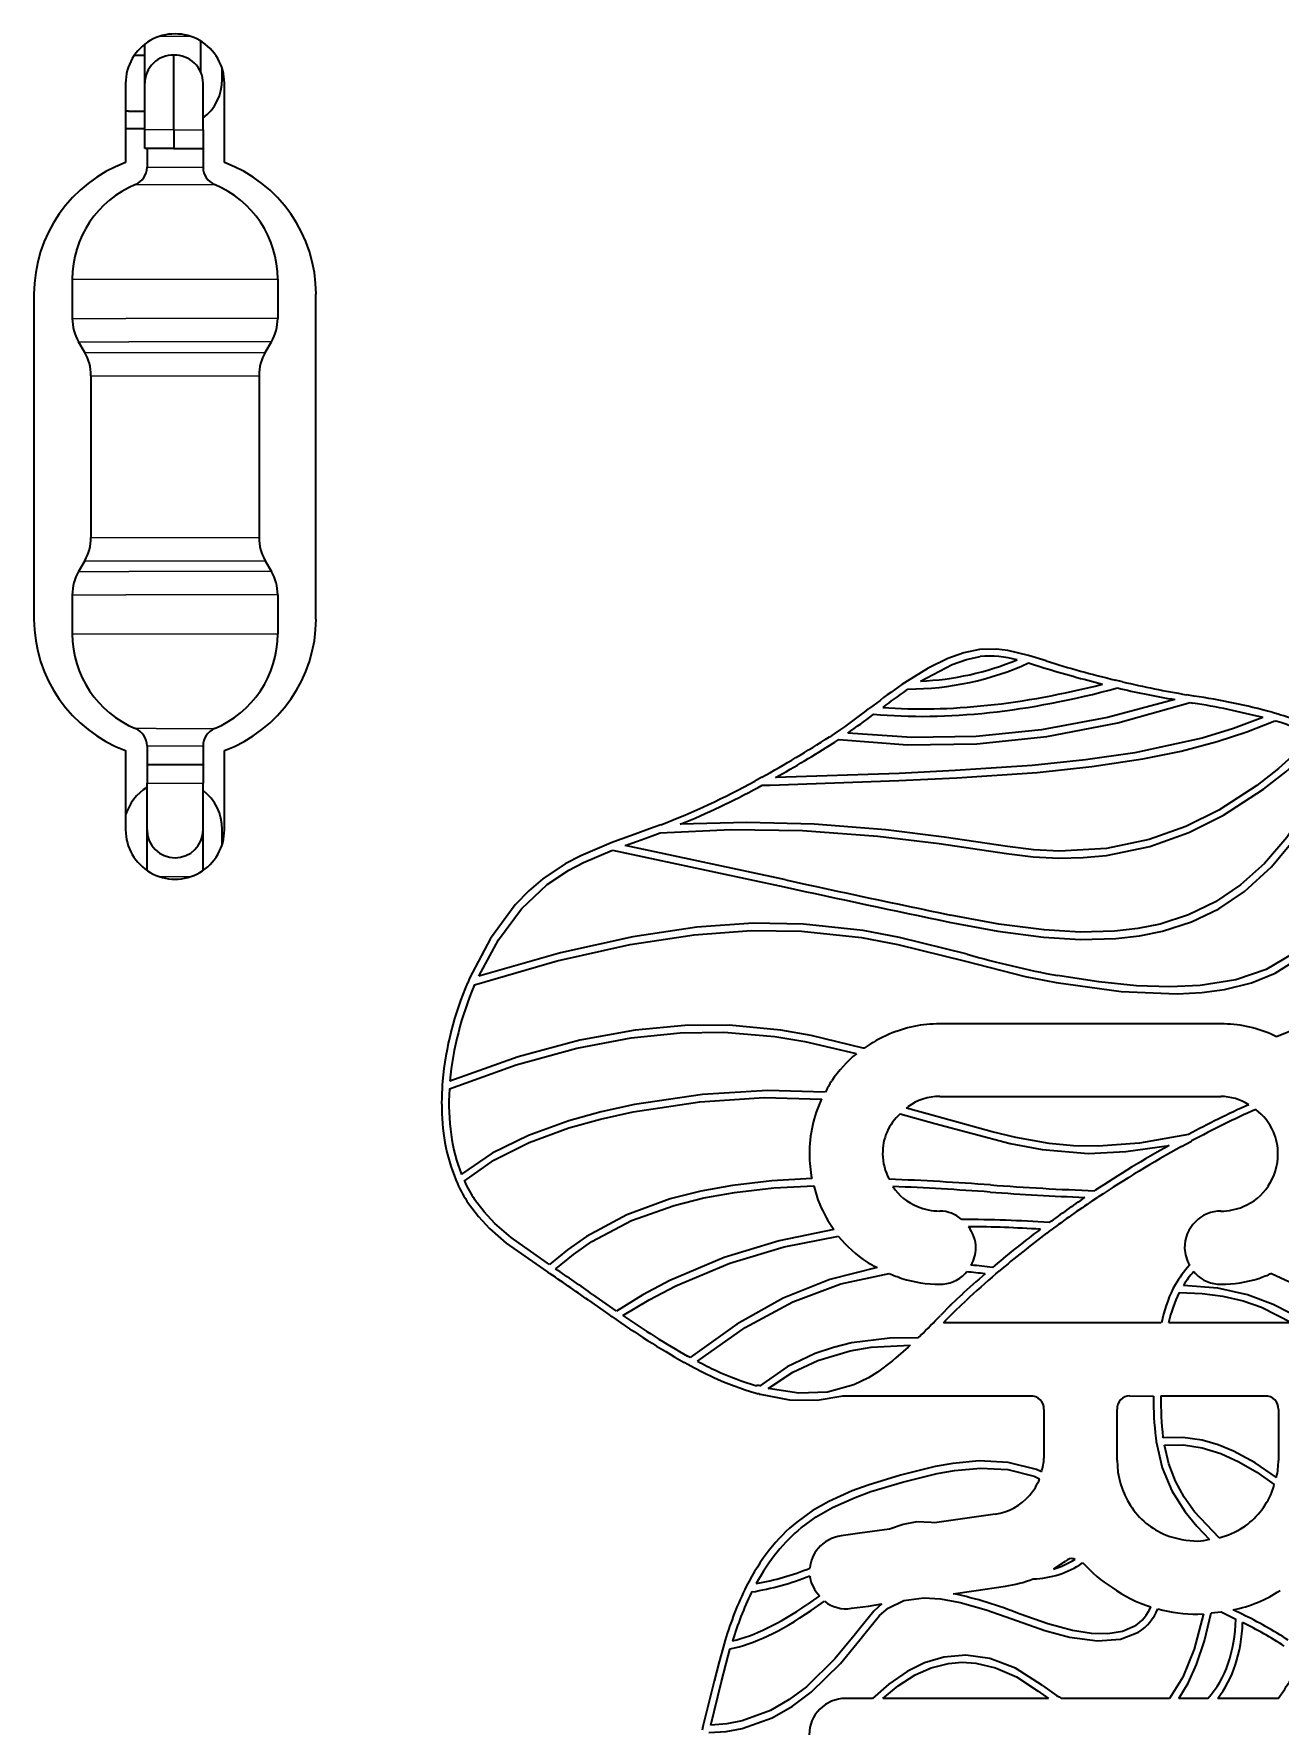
# Model space of a CAD drawing. Extents: x 490 to 886, y 288 to 581.
# Drawn here: x 852.38 to 865.73, y 416.85 to 435.02 of the extents above; entities that cross this region are included whole.
import ezdxf

# ---------------------------------------------------------------- set-up
doc = ezdxf.new("R2010")
doc.units = 0

msp = doc.modelspace()

# ---------------------------------------------------------------- linework, layer by layer
at = {"color": 7, "lineweight": 13, "ltscale": 0.008655}
msp.add_line((854.065, 434.994), (853.719, 434.994), dxfattribs=at)
at = {"color": 7, "lineweight": 35, "ltscale": 0.008336}
msp.add_line((854.168, 434.611), (854.168, 434.945), dxfattribs=at)
at = {"color": 7, "lineweight": 35, "ltscale": 0.0028}
msp.add_line((853.456, 434.794), (853.568, 434.794), dxfattribs=at)
at = {"color": 7, "lineweight": 35, "ltscale": 0.010448}
msp.add_line((853.568, 434.494), (853.568, 434.912), dxfattribs=at)
at = {"color": 7, "lineweight": 35, "ltscale": 0.019994}
msp.add_line((853.88, 433.994), (853.88, 434.794), dxfattribs=at)
at = {"color": 7, "lineweight": 35, "ltscale": 0.002761}
msp.add_line((854.398, 434.538), (854.398, 434.649), dxfattribs=at)
at = {"color": 7, "lineweight": 35, "ltscale": 0.021223}
for p, q in [((853.363, 434.494), (853.363, 433.645)), ((854.421, 433.645), (854.421, 434.494))]:
    msp.add_line(p, q, dxfattribs=at)
at = {"color": 7, "lineweight": 35, "ltscale": 0.0125}
for p, q in [((853.568, 433.994), (853.568, 434.494)), ((854.192, 433.994), (854.192, 434.494)), ((853.592, 426.494), (853.592, 426.994)), ((854.192, 426.494), (854.192, 426.994))]:
    msp.add_line(p, q, dxfattribs=at)
at = {"color": 7, "lineweight": 35, "ltscale": 0.00072937}
msp.add_line((853.392, 434.194), (853.363, 434.194), dxfattribs=at)
at = {"color": 7, "lineweight": 35, "ltscale": 0.004413}
msp.add_line((853.392, 434.194), (853.568, 434.194), dxfattribs=at)
at = {"color": 7, "lineweight": 35, "ltscale": 0.005132}
msp.add_line((853.363, 434.009), (853.568, 434.009), dxfattribs=at)
at = {"color": 7, "lineweight": 13, "ltscale": 0.007799}
for q in [(853.568, 433.994), (854.192, 433.994)]:
    msp.add_line((853.88, 433.994), q, dxfattribs=at)
at = {"color": 7, "lineweight": 35, "ltscale": 0.005006}
for p, q in [((853.568, 433.794), (853.568, 433.994)), ((853.88, 433.994), (853.88, 433.794))]:
    msp.add_line(p, q, dxfattribs=at)
at = {"color": 7, "lineweight": 35, "ltscale": 0.010006}
msp.add_line((854.192, 433.994), (854.192, 433.594), dxfattribs=at)
at = {"color": 7, "lineweight": 35, "ltscale": 0.007799}
for q in [(853.568, 433.794), (854.192, 433.794)]:
    msp.add_line((853.88, 433.794), q, dxfattribs=at)
at = {"color": 7, "lineweight": 35, "ltscale": 0.005}
for p, q in [((853.592, 433.794), (853.592, 433.594)), ((853.592, 433.794), (853.592, 433.594)), ((854.192, 433.794), (854.192, 433.594)), ((853.592, 427.394), (853.592, 427.194)), ((854.192, 427.394), (854.192, 427.194))]:
    msp.add_line(p, q, dxfattribs=at)
at = {"color": 7, "lineweight": 13, "ltscale": 0.003905}
msp.add_line((853.592, 433.594), (853.748, 433.594), dxfattribs=at)
at = {"color": 7, "lineweight": 13, "ltscale": 0.011096}
msp.add_line((853.748, 433.594), (854.192, 433.594), dxfattribs=at)
at = {"color": 7, "lineweight": 13, "ltscale": 0.005505}
for p, q in [((853.469, 433.409), (853.689, 433.409)), ((853.689, 427.578), (853.469, 427.578))]:
    msp.add_line(p, q, dxfattribs=at)
at = {"color": 7, "lineweight": 13, "ltscale": 0.015648}
for p, q in [((853.689, 433.409), (854.315, 433.409)), ((853.689, 427.578), (854.315, 427.578))]:
    msp.add_line(p, q, dxfattribs=at)
at = {"color": 7, "lineweight": 35, "ltscale": 0.087057}
for p, q in [((852.381, 432.235), (852.381, 428.753)), ((855.402, 428.753), (855.402, 432.235))]:
    msp.add_line(p, q, dxfattribs=at)
at = {"color": 7, "lineweight": 13, "ltscale": 0.014316}
for p, q in [((852.792, 432.394), (853.364, 432.394)), ((852.792, 431.974), (853.364, 431.974)), ((852.792, 429.013), (853.364, 429.013)), ((852.792, 428.594), (853.364, 428.594))]:
    msp.add_line(p, q, dxfattribs=at)
at = {"color": 7, "lineweight": 35, "ltscale": 0.01049}
for p, q in [((852.792, 432.394), (852.792, 431.974)), ((854.992, 432.394), (854.992, 431.974)), ((852.792, 429.013), (852.792, 428.594)), ((854.992, 429.013), (854.992, 428.594))]:
    msp.add_line(p, q, dxfattribs=at)
at = {"color": 7, "lineweight": 13, "ltscale": 0.040685}
for p, q in [((853.364, 432.394), (854.992, 432.394)), ((854.992, 431.974), (853.364, 431.974)), ((854.992, 429.013), (853.364, 429.013)), ((853.364, 428.594), (854.992, 428.594))]:
    msp.add_line(p, q, dxfattribs=at)
at = {"color": 7, "lineweight": 13, "ltscale": 0.013443}
for p, q in [((852.859, 431.724), (853.396, 431.724)), ((852.859, 429.263), (853.396, 429.263))]:
    msp.add_line(p, q, dxfattribs=at)
at = {"color": 7, "lineweight": 35, "ltscale": 0.0033}
for p, q in [((852.925, 431.61), (852.859, 431.724)), ((854.859, 431.61), (854.925, 431.724)), ((852.925, 429.378), (852.859, 429.263)), ((854.859, 429.378), (854.925, 429.263))]:
    msp.add_line(p, q, dxfattribs=at)
at = {"color": 7, "lineweight": 13, "ltscale": 0.038206}
for p, q in [((854.925, 431.724), (853.396, 431.724)), ((854.925, 429.263), (853.396, 429.263))]:
    msp.add_line(p, q, dxfattribs=at)
at = {"color": 7, "lineweight": 13, "ltscale": 0.012585}
for p, q in [((852.925, 431.61), (853.428, 431.61)), ((852.925, 429.378), (853.428, 429.378))]:
    msp.add_line(p, q, dxfattribs=at)
at = {"color": 7, "lineweight": 13, "ltscale": 0.035765}
for p, q in [((853.428, 431.61), (854.859, 431.61)), ((853.428, 429.378), (854.859, 429.378))]:
    msp.add_line(p, q, dxfattribs=at)
at = {"color": 7, "lineweight": 13, "ltscale": 0.011713}
for p, q in [((852.992, 431.36), (853.46, 431.36)), ((852.992, 429.628), (853.46, 429.628))]:
    msp.add_line(p, q, dxfattribs=at)
at = {"color": 7, "lineweight": 35, "ltscale": 0.043301}
for p, q in [((852.992, 431.36), (852.992, 429.628)), ((854.792, 431.36), (854.792, 429.628))]:
    msp.add_line(p, q, dxfattribs=at)
at = {"color": 7, "lineweight": 13, "ltscale": 0.033287}
for p, q in [((853.46, 431.36), (854.792, 431.36)), ((853.46, 429.628), (854.792, 429.628))]:
    msp.add_line(p, q, dxfattribs=at)
at = {"color": 7, "lineweight": 35, "ltscale": 0.004871}
msp.add_line((863.222, 428.305), (863.036, 428.362), dxfattribs=at)
at = {"color": 7, "lineweight": 35, "ltscale": 0.004287}
msp.add_line((863.036, 428.282), (863.199, 428.231), dxfattribs=at)
at = {"color": 7, "lineweight": 35, "ltscale": 0.001659}
msp.add_line((861.734, 428.088), (861.679, 428.051), dxfattribs=at)
at = {"color": 7, "lineweight": 35, "ltscale": 0.001938}
msp.add_line((864.041, 428.08), (863.966, 428.098), dxfattribs=at)
at = {"color": 7, "lineweight": 35, "ltscale": 0.000630164}
msp.add_line((861.722, 427.988), (861.743, 428.002), dxfattribs=at)
at = {"color": 7, "lineweight": 35, "ltscale": 0.000947896}
msp.add_line((863.987, 428.014), (864.024, 428.005), dxfattribs=at)
at = {"color": 7, "lineweight": 35, "ltscale": 0.002048}
msp.add_line((864.809, 427.928), (864.728, 427.942), dxfattribs=at)
at = {"color": 7, "lineweight": 35, "ltscale": 0.000767109}
msp.add_line((864.766, 427.857), (864.796, 427.852), dxfattribs=at)
at = {"color": 7, "lineweight": 35, "ltscale": 0.001423}
msp.add_line((861.367, 427.824), (861.321, 427.789), dxfattribs=at)
at = {"color": 7, "lineweight": 35, "ltscale": 0.000199284}
msp.add_line((861.368, 427.728), (861.374, 427.733), dxfattribs=at)
at = {"color": 7, "lineweight": 35, "ltscale": 0.001607}
msp.add_line((865.707, 427.734), (865.645, 427.752), dxfattribs=at)
at = {"color": 7, "lineweight": 35, "ltscale": 0.002308}
msp.add_line((860.979, 427.539), (860.902, 427.488), dxfattribs=at)
at = {"color": 7, "lineweight": 35, "ltscale": 0.00026936}
msp.add_line((865.674, 427.663), (865.685, 427.66), dxfattribs=at)
at = {"color": 7, "lineweight": 35, "ltscale": 0.02123}
for p, q in [((853.363, 427.343), (853.363, 426.494)), ((854.421, 426.494), (854.421, 427.343))]:
    msp.add_line(p, q, dxfattribs=at)
at = {"color": 7, "lineweight": 13, "ltscale": 0.015001}
for p, q in [((853.592, 427.394), (854.192, 427.394)), ((853.592, 426.994), (854.192, 426.994))]:
    msp.add_line(p, q, dxfattribs=at)
at = {"color": 7, "lineweight": 35, "ltscale": 0.010005}
for p, q in [((853.592, 427.394), (853.592, 426.994)), ((854.192, 427.394), (854.192, 426.994))]:
    msp.add_line(p, q, dxfattribs=at)
at = {"color": 7, "lineweight": 35, "ltscale": 0.000546783}
msp.add_line((860.943, 427.423), (860.961, 427.435), dxfattribs=at)
at = {"color": 7, "lineweight": 35, "ltscale": 0.001253}
msp.add_line((860.961, 427.435), (861.003, 427.462), dxfattribs=at)
at = {"color": 7, "lineweight": 35, "ltscale": 0.015001}
msp.add_line((853.592, 427.194), (854.192, 427.194), dxfattribs=at)
at = {"color": 7, "lineweight": 35, "ltscale": 0.002169}
msp.add_line((860.179, 427.058), (860.103, 427.016), dxfattribs=at)
at = {"color": 7, "lineweight": 35, "ltscale": 0.001185}
msp.add_line((860.14, 426.948), (860.181, 426.971), dxfattribs=at)
at = {"color": 7, "lineweight": 35, "ltscale": 0.00216}
msp.add_line((860.181, 426.971), (860.268, 426.974), dxfattribs=at)
at = {"color": 7, "lineweight": 35, "ltscale": 0.010891}
for p, q in [((853.592, 426.058), (853.592, 426.494)), ((854.192, 426.058), (854.192, 426.494))]:
    msp.add_line(p, q, dxfattribs=at)
at = {"color": 7, "lineweight": 35, "ltscale": 0.003988}
msp.add_line((854.398, 426.339), (854.398, 426.498), dxfattribs=at)
at = {"color": 7, "lineweight": 35, "ltscale": 0.005033}
msp.add_line((858.82, 426.447), (858.631, 426.378), dxfattribs=at)
at = {"color": 7, "lineweight": 35, "ltscale": 0.004154}
msp.add_line((858.976, 426.504), (858.82, 426.447), dxfattribs=at)
at = {"color": 7, "lineweight": 35, "ltscale": 0.004172}
msp.add_line((858.846, 426.374), (859.003, 426.431), dxfattribs=at)
at = {"color": 7, "lineweight": 35, "ltscale": 0.003223}
msp.add_line((859.097, 426.548), (858.976, 426.504), dxfattribs=at)
at = {"color": 7, "lineweight": 35, "ltscale": 0.002303}
msp.add_line((859.003, 426.431), (859.089, 426.463), dxfattribs=at)
at = {"color": 7, "lineweight": 35, "ltscale": 0.001797}
msp.add_line((858.631, 426.378), (858.564, 426.353), dxfattribs=at)
at = {"color": 7, "lineweight": 35, "ltscale": 0.046983}
msp.add_line((858.58, 426.277), (860.417, 425.882), dxfattribs=at)
at = {"color": 7, "lineweight": 35, "ltscale": 0.003517}
msp.add_line((858.714, 426.327), (858.846, 426.374), dxfattribs=at)
at = {"color": 7, "lineweight": 35, "ltscale": 0.043975}
msp.add_line((860.434, 425.957), (858.714, 426.327), dxfattribs=at)
at = {"color": 7, "lineweight": 13, "ltscale": 0.008693}
msp.add_line((853.718, 425.994), (854.066, 425.994), dxfattribs=at)
at = {"color": 7, "lineweight": 35, "ltscale": 0.001306}
msp.add_line((857.048, 424.904), (857.027, 424.856), dxfattribs=at)
at = {"color": 7, "lineweight": 35, "ltscale": 0.000175617}
msp.add_line((857.098, 424.826), (857.101, 424.832), dxfattribs=at)
at = {"color": 7, "lineweight": 35, "ltscale": 0.075322}
for p, q in [((865.096, 424.415), (862.083, 424.415)), ((862.083, 423.638), (865.096, 423.638))]:
    msp.add_line(p, q, dxfattribs=at)
at = {"color": 7, "lineweight": 35, "ltscale": 0.001544}
msp.add_line((865.69, 424.276), (865.635, 424.304), dxfattribs=at)
at = {"color": 7, "lineweight": 35, "ltscale": 0.000260373}
msp.add_line((861.273, 424.154), (861.263, 424.156), dxfattribs=at)
at = {"color": 7, "lineweight": 35, "ltscale": 0.001089}
msp.add_line((856.758, 423.802), (856.755, 423.759), dxfattribs=at)
at = {"color": 7, "lineweight": 35, "ltscale": 0.000549751}
msp.add_line((861.726, 423.512), (861.742, 423.527), dxfattribs=at)
at = {"color": 7, "lineweight": 35, "ltscale": 0.008495}
msp.add_line((862.053, 423.421), (861.726, 423.512), dxfattribs=at)
at = {"color": 7, "lineweight": 35, "ltscale": 0.009705}
msp.add_line((861.658, 423.451), (862.032, 423.347), dxfattribs=at)
at = {"color": 7, "lineweight": 35, "ltscale": 0.003076}
msp.add_line((864.672, 423.1), (864.78, 423.159), dxfattribs=at)
at = {"color": 7, "lineweight": 35, "ltscale": 0.00108}
msp.add_line((856.9, 422.743), (856.917, 422.703), dxfattribs=at)
at = {"color": 7, "lineweight": 35, "ltscale": 0.001801}
msp.add_line((863.718, 422.517), (863.778, 422.557), dxfattribs=at)
at = {"color": 7, "lineweight": 35, "ltscale": 0.001397}
msp.add_line((863.229, 422.17), (863.274, 422.203), dxfattribs=at)
at = {"color": 7, "lineweight": 35, "ltscale": 0.001347}
msp.add_line((857.839, 421.785), (857.884, 421.755), dxfattribs=at)
at = {"color": 7, "lineweight": 35, "ltscale": 0.000644992}
msp.add_line((857.903, 421.835), (857.881, 421.849), dxfattribs=at)
at = {"color": 7, "lineweight": 35, "ltscale": 0.000555923}
msp.add_line((862.356, 421.739), (862.369, 421.757), dxfattribs=at)
at = {"color": 7, "lineweight": 35, "ltscale": 0.000856021}
msp.add_line((862.673, 421.825), (862.647, 421.803), dxfattribs=at)
at = {"color": 7, "lineweight": 35, "ltscale": 0.00124}
msp.add_line((862.685, 421.735), (862.722, 421.767), dxfattribs=at)
at = {"color": 7, "lineweight": 35, "ltscale": 0.000717812}
msp.add_line((864.806, 421.762), (864.822, 421.739), dxfattribs=at)
at = {"color": 7, "lineweight": 35, "ltscale": 0.006643}
msp.add_line((858.583, 421.364), (858.366, 421.516), dxfattribs=at)
at = {"color": 7, "lineweight": 35, "ltscale": 0.003705}
msp.add_line((862.311, 421.505), (862.203, 421.403), dxfattribs=at)
at = {"color": 7, "lineweight": 35, "ltscale": 0.001195}
msp.add_line((864.605, 421.619), (864.582, 421.577), dxfattribs=at)
at = {"color": 7, "lineweight": 35, "ltscale": 0.006656}
msp.add_line((858.321, 421.453), (858.539, 421.3), dxfattribs=at)
at = {"color": 7, "lineweight": 35, "ltscale": 0.001005}
msp.add_line((858.616, 421.341), (858.583, 421.364), dxfattribs=at)
at = {"color": 7, "lineweight": 35, "ltscale": 0.000145159}
msp.add_line((858.621, 421.337), (858.616, 421.341), dxfattribs=at)
at = {"color": 7, "lineweight": 35, "ltscale": 0.003721}
msp.add_line((862.195, 421.395), (862.09, 421.288), dxfattribs=at)
at = {"color": 7, "lineweight": 35, "ltscale": 0.00366}
msp.add_line((862.145, 421.235), (862.248, 421.339), dxfattribs=at)
at = {"color": 7, "lineweight": 35, "ltscale": 0.000323149}
msp.add_line((862.203, 421.403), (862.194, 421.394), dxfattribs=at)
at = {"color": 7, "lineweight": 35, "ltscale": 0.000320467}
msp.add_line((862.248, 421.339), (862.257, 421.348), dxfattribs=at)
at = {"color": 7, "lineweight": 35, "ltscale": 0.003656}
msp.add_line((862.257, 421.348), (862.364, 421.448), dxfattribs=at)
at = {"color": 7, "lineweight": 35, "ltscale": 0.001}
msp.add_line((858.539, 421.3), (858.572, 421.277), dxfattribs=at)
at = {"color": 7, "lineweight": 35, "ltscale": 0.000802208}
msp.add_line((862.123, 421.212), (862.145, 421.235), dxfattribs=at)
at = {"color": 7, "lineweight": 35, "ltscale": 0.01846}
msp.add_line((862.861, 421.212), (862.123, 421.212), dxfattribs=at)
at = {"color": 7, "lineweight": 35, "ltscale": 0.039897}
msp.add_line((864.457, 421.212), (862.861, 421.212), dxfattribs=at)
at = {"color": 7, "lineweight": 35, "ltscale": 0.033083}
msp.add_line((865.859, 421.212), (864.536, 421.212), dxfattribs=at)
at = {"color": 7, "lineweight": 35, "ltscale": 0.004431}
msp.add_line((861.746, 420.952), (861.613, 420.835), dxfattribs=at)
at = {"color": 7, "lineweight": 35, "ltscale": 0.000741817}
msp.add_line((861.768, 420.972), (861.746, 420.952), dxfattribs=at)
at = {"color": 7, "lineweight": 35, "ltscale": 0.000989618}
msp.add_line((861.879, 421.076), (861.85, 421.049), dxfattribs=at)
at = {"color": 7, "lineweight": 35, "ltscale": 0.001076}
msp.add_line((859.346, 420.788), (859.384, 420.767), dxfattribs=at)
at = {"color": 7, "lineweight": 35, "ltscale": 0.000822992}
msp.add_line((859.412, 420.839), (859.383, 420.855), dxfattribs=at)
at = {"color": 7, "lineweight": 35, "ltscale": 0.001162}
msp.add_line((861.613, 420.835), (861.577, 420.805), dxfattribs=at)
at = {"color": 7, "lineweight": 35, "ltscale": 0.000588983}
msp.add_line((860.116, 420.457), (860.139, 420.451), dxfattribs=at)
at = {"color": 7, "lineweight": 35, "ltscale": 0.000286443}
msp.add_line((860.15, 420.448), (860.161, 420.445), dxfattribs=at)
at = {"color": 7, "lineweight": 35, "ltscale": 0.000847763}
msp.add_line((861.045, 420.43), (861.078, 420.427), dxfattribs=at)
at = {"color": 7, "lineweight": 35, "ltscale": 9.46045e-05}
msp.add_line((861.078, 420.427), (861.082, 420.427), dxfattribs=at)
at = {"color": 7, "lineweight": 35, "ltscale": 0.000508118}
msp.add_line((861.082, 420.427), (861.103, 420.427), dxfattribs=at)
at = {"color": 7, "lineweight": 35, "ltscale": 0.043965}
msp.add_line((861.103, 420.427), (862.861, 420.427), dxfattribs=at)
at = {"color": 7, "lineweight": 35, "ltscale": 0.004887}
msp.add_line((862.861, 420.427), (863.057, 420.427), dxfattribs=at)
at = {"color": 7, "lineweight": 35, "ltscale": 0.00634}
msp.add_line((864.119, 420.427), (864.373, 420.426), dxfattribs=at)
at = {"color": 7, "lineweight": 35, "ltscale": 0.000283252}
msp.add_line((864.373, 420.426), (864.372, 420.415), dxfattribs=at)
at = {"color": 7, "lineweight": 35, "ltscale": 0.027954}
msp.add_line((864.452, 420.427), (865.57, 420.427), dxfattribs=at)
at = {"color": 7, "lineweight": 35, "ltscale": 0.013083}
for p, q in [((863.199, 420.284), (863.199, 419.761)), ((863.984, 419.761), (863.984, 420.284))]:
    msp.add_line(p, q, dxfattribs=at)
at = {"color": 7, "lineweight": 35, "ltscale": 0.013677}
msp.add_line((865.713, 420.284), (865.713, 419.737), dxfattribs=at)
at = {"color": 7, "lineweight": 35, "ltscale": 0.000963533}
msp.add_line((864.398, 419.977), (864.403, 419.939), dxfattribs=at)
at = {"color": 7, "lineweight": 35, "ltscale": 0.000223708}
msp.add_line((864.476, 419.978), (864.474, 419.987), dxfattribs=at)
at = {"color": 7, "lineweight": 35, "ltscale": 0.000197601}
msp.add_line((863.984, 419.753), (863.984, 419.761), dxfattribs=at)
at = {"color": 7, "lineweight": 35, "ltscale": 0.000198364}
for p, q in [((863.984, 419.745), (863.984, 419.753)), ((863.984, 419.737), (863.984, 419.745))]:
    msp.add_line(p, q, dxfattribs=at)
at = {"color": 7, "lineweight": 35, "ltscale": 0.001672}
msp.add_line((863.094, 419.567), (863.154, 419.539), dxfattribs=at)
at = {"color": 7, "lineweight": 35, "ltscale": 0.00145}
msp.add_line((863.173, 419.615), (863.121, 419.639), dxfattribs=at)
at = {"color": 7, "lineweight": 35, "ltscale": 0.011312}
msp.add_line((862.676, 419.159), (862.228, 419.095), dxfattribs=at)
at = {"color": 7, "lineweight": 35, "ltscale": 0.005101}
msp.add_line((861.229, 418.956), (861.027, 418.929), dxfattribs=at)
at = {"color": 7, "lineweight": 35, "ltscale": 0.007972}
msp.add_line((861.545, 419), (861.229, 418.956), dxfattribs=at)
at = {"color": 7, "lineweight": 35, "ltscale": 0.000951612}
msp.add_line((862.029, 419.067), (861.991, 419.072), dxfattribs=at)
at = {"color": 7, "lineweight": 35, "ltscale": 0.00502}
msp.add_line((862.228, 419.095), (862.029, 419.067), dxfattribs=at)
at = {"color": 7, "lineweight": 35, "ltscale": 0.000249416}
msp.add_line((863.524, 418.683), (863.533, 418.678), dxfattribs=at)
at = {"color": 7, "lineweight": 35, "ltscale": 0.000172647}
msp.add_line((863.613, 418.638), (863.62, 418.635), dxfattribs=at)
at = {"color": 7, "lineweight": 35, "ltscale": 0.000389181}
msp.add_line((860.692, 418.5), (860.694, 418.485), dxfattribs=at)
at = {"color": 7, "lineweight": 35, "ltscale": 0.001092}
msp.add_line((860.014, 418.391), (859.995, 418.352), dxfattribs=at)
at = {"color": 7, "lineweight": 35, "ltscale": 0.000261371}
msp.add_line((860.064, 418.318), (860.069, 418.328), dxfattribs=at)
at = {"color": 7, "lineweight": 35, "ltscale": 0.004023}
msp.add_line((860.796, 418.284), (860.664, 418.192), dxfattribs=at)
at = {"color": 7, "lineweight": 35, "ltscale": 0.004293}
msp.add_line((860.708, 418.129), (860.848, 418.227), dxfattribs=at)
at = {"color": 7, "lineweight": 35, "ltscale": 0.005419}
msp.add_line((861.7, 418.235), (861.915, 418.265), dxfattribs=at)
at = {"color": 7, "lineweight": 35, "ltscale": 0.005595}
msp.add_line((862.228, 418.308), (862.45, 418.338), dxfattribs=at)
at = {"color": 7, "lineweight": 35, "ltscale": 0.008521}
msp.add_line((862.45, 418.338), (862.787, 418.389), dxfattribs=at)
at = {"color": 7, "lineweight": 35, "ltscale": 0.004599}
msp.add_line((861.138, 418.152), (861.32, 418.175), dxfattribs=at)
at = {"color": 7, "lineweight": 35, "ltscale": 0.003639}
msp.add_line((861.32, 418.175), (861.464, 418.2), dxfattribs=at)
at = {"color": 7, "lineweight": 35, "ltscale": 0.001538}
msp.add_line((864.848, 418.088), (864.91, 418.094), dxfattribs=at)
at = {"color": 7, "lineweight": 35, "ltscale": 0.00274}
msp.add_line((864.99, 418.102), (865.099, 418.113), dxfattribs=at)
at = {"color": 7, "lineweight": 35, "ltscale": 0.004329}
msp.add_line((865.099, 418.113), (865.255, 418.036), dxfattribs=at)
at = {"color": 7, "lineweight": 35, "ltscale": 0.002707}
msp.add_line((865.324, 418.088), (865.226, 418.136), dxfattribs=at)
at = {"color": 7, "lineweight": 35, "ltscale": 0.002256}
msp.add_line((861.223, 417.933), (861.168, 417.861), dxfattribs=at)
at = {"color": 7, "lineweight": 35, "ltscale": 0.002282}
msp.add_line((861.229, 417.814), (861.284, 417.887), dxfattribs=at)
at = {"color": 7, "lineweight": 35, "ltscale": 0.003951}
msp.add_line((859.762, 417.732), (859.721, 417.58), dxfattribs=at)
at = {"color": 7, "lineweight": 35, "ltscale": 0.00103}
msp.add_line((859.774, 417.772), (859.762, 417.732), dxfattribs=at)
at = {"color": 7, "lineweight": 35, "ltscale": 0.00388}
msp.add_line((859.796, 417.561), (859.836, 417.711), dxfattribs=at)
at = {"color": 7, "lineweight": 35, "ltscale": 0.000154786}
msp.add_line((859.836, 417.711), (859.838, 417.717), dxfattribs=at)
at = {"color": 7, "lineweight": 35, "ltscale": 0.005356}
msp.add_line((859.721, 417.58), (859.669, 417.372), dxfattribs=at)
at = {"color": 7, "lineweight": 35, "ltscale": 0.005364}
msp.add_line((859.744, 417.353), (859.796, 417.561), dxfattribs=at)
at = {"color": 7, "lineweight": 35, "ltscale": 0.012561}
msp.add_line((859.669, 417.372), (859.547, 416.885), dxfattribs=at)
at = {"color": 7, "lineweight": 35, "ltscale": 0.011698}
msp.add_line((859.63, 416.899), (859.744, 417.353), dxfattribs=at)
at = {"color": 7, "lineweight": 35, "ltscale": 0.007271}
msp.add_line((861.365, 417.186), (861.074, 417.186), dxfattribs=at)
at = {"color": 7, "lineweight": 35, "ltscale": 0.044414}
msp.add_line((863.25, 417.186), (861.473, 417.186), dxfattribs=at)
at = {"color": 7, "lineweight": 35, "ltscale": 0.003407}
msp.add_line((863.139, 417.265), (863.25, 417.186), dxfattribs=at)
at = {"color": 7, "lineweight": 35, "ltscale": 0.028925}
msp.add_line((864.544, 417.186), (863.387, 417.186), dxfattribs=at)
at = {"color": 7, "lineweight": 35, "ltscale": 0.007855}
msp.add_line((864.957, 417.186), (864.643, 417.186), dxfattribs=at)
at = {"color": 7, "lineweight": 35, "ltscale": 0.016203}
msp.add_line((865.709, 417.186), (865.061, 417.186), dxfattribs=at)
at = {"color": 7, "lineweight": 35, "ltscale": 0.000967393}
msp.add_line((859.547, 416.885), (859.538, 416.847), dxfattribs=at)
at = {"color": 7, "lineweight": 35}
for points in [[(862.508, 428.427), (862.343, 428.392), (862.169, 428.331), (861.96, 428.228), (861.734, 428.088)], [(863.036, 428.362), (862.813, 428.416), (862.693, 428.431), (862.508, 428.427)], [(861.877, 428.087), (862.217, 428.266), (862.372, 428.32), (862.518, 428.351)], [(861.003, 427.462), (861.739, 427.406), (862.48, 427.416), (863.229, 427.495), (863.99, 427.642), (864.766, 427.857)], [(864.601, 427.889), (863.88, 427.698), (863.172, 427.567), (862.474, 427.495), (861.784, 427.484), (861.098, 427.531)], [(865.546, 427.697), (865.229, 427.578), (864.895, 427.477), (864.172, 427.32), (863.644, 427.243), (863.075, 427.185), (862.248, 427.128), (861.649, 427.099), (860.325, 427.053)], [(860.268, 426.974), (861.646, 427.022), (862.268, 427.051), (863.126, 427.11), (863.713, 427.172), (864.258, 427.254), (864.669, 427.338), (865.057, 427.439), (865.373, 427.543), (865.674, 427.663)], [(866.097, 427.496), (865.713, 427.152), (865.479, 426.968), (865.072, 426.703), (864.72, 426.529), (864.326, 426.389), (863.87, 426.294), (863.365, 426.265), (863.093, 426.279), (862.809, 426.315)], [(866.344, 427.353), (866.189, 427.033), (866.028, 426.746), (865.802, 426.413), (865.562, 426.133), (865.307, 425.903), (865.037, 425.721), (864.75, 425.582), (864.446, 425.484), (864.206, 425.436), (863.955, 425.408), (863.589, 425.399), (863.201, 425.421), (862.717, 425.484), (862.2, 425.58)], [(862.797, 426.239), (863.083, 426.203), (863.358, 426.189), (863.62, 426.196), (863.87, 426.22), (864.335, 426.317), (864.752, 426.465), (865.124, 426.65), (865.55, 426.928), (865.79, 427.117), (866.171, 427.46)], [(862.184, 425.505), (862.706, 425.408), (863.194, 425.345), (863.593, 425.32), (863.97, 425.329), (864.225, 425.358), (864.47, 425.408), (864.78, 425.507), (865.072, 425.648), (865.348, 425.833), (865.639, 426.099), (865.911, 426.43), (866.167, 426.831), (866.407, 427.306)], [(859.089, 426.463), (859.848, 426.497), (860.612, 426.485), (861.419, 426.425), (862.077, 426.347), (862.797, 426.239)], [(862.809, 426.315), (862.13, 426.417), (861.507, 426.493), (860.739, 426.555), (860.016, 426.574), (859.304, 426.553)], [(858.564, 426.353), (858.24, 426.216), (858.073, 426.129), (857.831, 425.969)], [(857.878, 425.908), (858.109, 426.061), (858.268, 426.144), (858.58, 426.277)], [(857.831, 425.969), (857.681, 425.84), (857.537, 425.689), (857.272, 425.328), (857.048, 424.904)], [(857.145, 424.926), (857.358, 425.316), (857.605, 425.649), (857.878, 425.908)], [(867.109, 425.98), (866.98, 425.518), (866.909, 425.317), (866.777, 425.046), (866.648, 424.865), (866.483, 424.7), (866.331, 424.585), (866.15, 424.477), (865.938, 424.374), (865.69, 424.276)], [(857.101, 424.832), (857.986, 425.089), (858.766, 425.265), (859.454, 425.37), (860.063, 425.414), (860.604, 425.408), (861.245, 425.34), (861.634, 425.266), (862.359, 425.085)], [(862.379, 425.16), (861.653, 425.341), (861.264, 425.415), (860.625, 425.484), (860.085, 425.492), (859.48, 425.45), (858.796, 425.348), (858.022, 425.177), (857.145, 424.926)], [(865.85, 425.158), (865.58, 424.998), (865.255, 424.887), (864.873, 424.826), (864.55, 424.811), (864.191, 424.824), (863.788, 424.864), (863.344, 424.932)], [(862.359, 425.085), (862.997, 424.924), (863.331, 424.857)], [(863.331, 424.857), (864.027, 424.76), (864.626, 424.736), (864.891, 424.75), (865.134, 424.783), (865.424, 424.855), (865.678, 424.959), (865.897, 425.096)], [(856.831, 423.717), (857.548, 423.975), (858.195, 424.153), (858.779, 424.264), (859.302, 424.318), (859.771, 424.325), (860.318, 424.279), (860.639, 424.226), (861.19, 424.096)], [(861.263, 424.156), (860.707, 424.291), (860.383, 424.348), (859.829, 424.4), (859.354, 424.397), (858.822, 424.348), (858.228, 424.239), (857.568, 424.061), (856.836, 423.802)], [(860.858, 423.683), (860.238, 423.7), (859.541, 423.657), (858.815, 423.551), (858.457, 423.473), (858.111, 423.377), (857.677, 423.22), (857.289, 423.029), (856.961, 422.803)], [(856.991, 422.729), (857.308, 422.953), (857.686, 423.143), (858.11, 423.299), (858.45, 423.395), (858.801, 423.473), (859.515, 423.58), (860.204, 423.624), (860.819, 423.609)], [(862.032, 423.347), (862.839, 423.134), (863.18, 423.068), (863.677, 423.027), (864.078, 423.047), (864.541, 423.113)], [(864.747, 423.228), (864.223, 423.138), (863.782, 423.103), (863.515, 423.107), (863.255, 423.133), (862.899, 423.198), (862.644, 423.259), (862.053, 423.421)], [(860.714, 422.756), (860.284, 422.732), (859.863, 422.683), (859.524, 422.622), (859.195, 422.538), (858.732, 422.368), (858.299, 422.137), (858.096, 421.995), (857.903, 421.835)], [(857.97, 421.79), (858.159, 421.945), (858.358, 422.082), (858.783, 422.306), (859.24, 422.47), (859.558, 422.549), (859.885, 422.608), (860.306, 422.656), (860.736, 422.679)], [(857.036, 422.49), (857.142, 422.35), (857.262, 422.222), (857.441, 422.066), (857.839, 421.785)], [(857.881, 421.849), (857.492, 422.124), (857.319, 422.275), (857.202, 422.399), (857.1, 422.533)], [(860.949, 422.21), (860.364, 422.09), (859.775, 421.91), (859.191, 421.663), (858.904, 421.51), (858.621, 421.337)], [(858.69, 421.29), (858.971, 421.459), (859.256, 421.608), (859.834, 421.85), (860.418, 422.024), (860.998, 422.141)], [(861.412, 421.803), (860.907, 421.677), (860.408, 421.476), (859.911, 421.196), (859.412, 420.839)], [(859.489, 420.8), (860, 421.16), (860.51, 421.435), (861.023, 421.628), (861.542, 421.741)], [(865.638, 421.741), (866.063, 421.543), (866.452, 421.291), (866.774, 421.043)], [(864.648, 421.536), (864.893, 421.526), (865.115, 421.497), (865.334, 421.446), (865.532, 421.378), (865.859, 421.212)], [(866.002, 421.212), (865.838, 421.316), (865.657, 421.409), (865.381, 421.512), (865.063, 421.582), (864.694, 421.611)], [(861.85, 421.049), (861.549, 421.046), (861.139, 420.996), (860.945, 420.948), (860.749, 420.882), (860.45, 420.738), (860.152, 420.534)], [(860.245, 420.506), (860.51, 420.681), (860.776, 420.807), (861.124, 420.912), (861.348, 420.95), (861.768, 420.972)], [(861.577, 420.805), (861.417, 420.682), (861.322, 420.622), (861.165, 420.545)], [(860.139, 420.451), (860.141, 420.454), (860.141, 420.455), (860.143, 420.455), (860.144, 420.455), (860.145, 420.454), (860.148, 420.45), (860.15, 420.448)], [(860.161, 420.445), (860.475, 420.387), (860.769, 420.382), (861.045, 420.43)], [(861.165, 420.545), (860.88, 420.469), (860.575, 420.457), (860.245, 420.506)], [(864.403, 419.939), (864.467, 419.658), (864.571, 419.409), (864.711, 419.185), (864.836, 419.033), (864.975, 418.891)], [(865.692, 419.555), (865.464, 419.709), (865.231, 419.835), (865.065, 419.903), (864.896, 419.952), (864.688, 419.983), (864.476, 419.978)], [(864.491, 419.901), (864.694, 419.905), (864.895, 419.873), (865.093, 419.81), (865.287, 419.721), (865.479, 419.609), (865.667, 419.478)], [(865.076, 418.906), (864.811, 419.187), (864.701, 419.344), (864.609, 419.515), (864.539, 419.7), (864.491, 419.901)], [(863.121, 419.639), (862.817, 419.715), (862.507, 419.731), (862.224, 419.705), (862.036, 419.671), (861.663, 419.579)], [(861.663, 419.579), (861.317, 419.473), (861.145, 419.41), (860.896, 419.298), (860.718, 419.196), (860.552, 419.076)], [(860.6, 419.016), (860.761, 419.132), (860.934, 419.231), (861.177, 419.34), (861.345, 419.402), (861.683, 419.505)], [(861.683, 419.505), (862.055, 419.596), (862.242, 419.629), (862.522, 419.654), (862.812, 419.638), (863.094, 419.567)], [(861.991, 419.072), (861.839, 419.077), (861.691, 419.051), (861.545, 419)], [(861.284, 417.887), (861.44, 418.076), (861.531, 418.153), (861.7, 418.235)], [(861.915, 418.265), (862.091, 418.253), (862.303, 418.215), (862.582, 418.137), (862.917, 418.018)], [(861.464, 418.2), (861.376, 418.12), (861.223, 417.933)], [(864.172, 417.962), (864.043, 417.905), (863.884, 417.879), (863.708, 417.883), (863.506, 417.915), (863.243, 417.984), (862.945, 418.089)], [(864.91, 418.094), (864.81, 417.715), (864.688, 417.413), (864.544, 417.186)], [(864.643, 417.186), (864.743, 417.35), (864.833, 417.549), (864.918, 417.805), (864.99, 418.102)], [(861.168, 417.861), (860.961, 417.61), (860.655, 417.312), (860.471, 417.174), (860.269, 417.058), (859.967, 416.945), (859.803, 416.913), (859.63, 416.899)], [(862.917, 418.018), (863.211, 417.914), (863.473, 417.844), (863.773, 417.803), (864.02, 417.82), (864.213, 417.896)], [(859.611, 416.821), (859.795, 416.833), (859.968, 416.865), (860.287, 416.979), (860.507, 417.104), (860.708, 417.254), (861.019, 417.559), (861.229, 417.814)], [(863.185, 417.326), (862.894, 417.509), (862.62, 417.613), (862.364, 417.649), (862.126, 417.628), (861.922, 417.567), (861.735, 417.474), (861.538, 417.339), (861.365, 417.186)], [(861.473, 417.186), (861.637, 417.322), (861.82, 417.438), (861.993, 417.514), (862.179, 417.561), (862.322, 417.573), (862.472, 417.564), (862.682, 417.514), (862.905, 417.417), (863.139, 417.265)]]:
    msp.add_lwpolyline(points, dxfattribs=at)
for centre, radius, start, end in [((853.892, 434.494), 0.529, 359.9852, 180.0424), ((853.868, 434.494), 0.3, 87.7192, 180), ((853.892, 434.494), 0.3, 360, 92.2808), ((853.868, 434.538), 0.53, 307.6516, 0.0158), ((853.888, 432.232), 1.507, 110.3851, 179.8722), ((853.392, 433.594), 0.2, 292.6199, 0), ((854.392, 433.594), 0.2, 180.0147, 247.3655), ((853.896, 432.232), 1.507, 0.1293, 69.6157), ((853.892, 432.394), 1.1, 112.6199, 180), ((853.892, 432.394), 1.1, 0, 67.3801), ((853.292, 431.974), 0.5, 180.0013, 209.9987), ((854.492, 431.974), 0.5, 330.0013, 359.9987), ((852.492, 431.36), 0.5, 0.0013, 29.9987), ((855.292, 431.36), 0.5, 150.0013, 179.9987), ((852.492, 429.628), 0.5, 330.0013, 359.9987), ((855.292, 429.628), 0.5, 180.0013, 209.9987), ((853.292, 429.013), 0.5, 150.0013, 179.9987), ((854.492, 429.013), 0.5, 0.0013, 29.9987), ((853.888, 428.756), 1.507, 180.1288, 249.6139), ((853.892, 428.594), 1.1, 180, 247.3801), ((853.892, 428.594), 1.1, 292.6199, 360), ((853.896, 428.756), 1.507, 290.3853, 359.8697), ((861.745, 431.13), 3.127, 269.9727, 294.387), ((861.753, 431.105), 3.02, 272.3391, 292.5717), ((862.62, 427.299), 1.057, 73.9759, 95.554), ((866.483, 438.836), 11.102, 252.7942, 256.1649), ((866.555, 438.828), 11.038, 252.4296, 256.4346), ((866.465, 421.166), 8.385, 124.8058, 127.4437), ((866.594, 438.968), 11.183, 256.8033, 260.3961), ((866.109, 421.718), 7.652, 124.9828, 127.2961), ((866.507, 438.896), 11.17, 257.1532, 260.1744), ((863.727, 420.658), 7.35, 74.8668, 81.5305), ((856.325, 434.238), 8.158, 304.7862, 307.7644), ((855.02, 436.125), 10.527, 305.2674, 307.0868), ((863.541, 419.881), 8.069, 75.6093, 81.0504), ((864.938, 425.145), 2.7, 62.5154, 73.4502), ((853.392, 427.394), 0.2, 0.0147, 67.3655), ((854.392, 427.394), 0.2, 112.6199, 180), ((864.909, 425.109), 2.666, 63.5453, 73.091), ((853.741, 438.678), 13.284, 298.9881, 302.6174), ((853.565, 439.03), 13.753, 299.4402, 302.439), ((853.871, 426.496), 0.532, 121.6616, 162.8139), ((856.073, 434.358), 8.375, 291.1691, 298.7622), ((856.048, 434.51), 8.597, 292.2518, 298.4183), ((853.869, 426.498), 0.529, 359.9823, 52.3941), ((853.892, 426.494), 0.529, 179.9871, 0.0443), ((853.892, 426.494), 0.3, 180, 360), ((904.485, 627.897), 206.765, 257.69439, 258.19496), ((905.478, 632.469), 211.367, 257.6955, 258.18499), ((865.373, 435.634), 10.893, 254.0472, 259.2671), ((860.239, 423.474), 3.497, 156.7232, 174.6165), ((860.238, 423.475), 3.418, 156.7337, 174.5211), ((862.083, 423.05), 1.365, 90.0261, 113.2992), ((865.095, 423.05), 1.365, 66.7012, 89.973), ((862.08, 423.02), 1.391, 112.7004, 125.4707), ((862.038, 423.058), 1.339, 129.2316, 146.1506), ((859.577, 423.554), 2.829, 175.8507, 179.9775), ((862.224, 423.014), 1.52, 148.6708, 153.9065), ((858.813, 423.519), 2.064, 178.9833, 202.0794), ((862.081, 423.018), 1.394, 154.8894, 179.9381), ((862.085, 423.055), 0.583, 90.2001, 126.0102), ((869.66, 414.128), 10.342, 114.3663, 118.3656), ((869.469, 414.507), 9.841, 113.9824, 118.4504), ((865.084, 423.063), 0.575, 57.4377, 88.8233), ((865.101, 423.01), 0.611, 23.914, 52.9476), ((862.073, 423.006), 0.608, 133.0155, 155.55), ((862.037, 423.032), 0.565, 156.4488, 181.2692), ((865.142, 423.032), 0.564, 358.7277, 23.5635), ((862.038, 423.024), 1.351, 180.195, 191.4429), ((862.062, 423.028), 0.59, 180.8129, 208.0423), ((870.78, 411.981), 12.761, 119.2708, 123.4557), ((870.68, 412.192), 12.452, 118.8443, 123.6582), ((865.117, 423.011), 0.589, 325.6274, 0.8228), ((858.27, 423.315), 1.485, 204.3091, 213.7175), ((858.26, 423.305), 1.393, 204.4276, 213.6348), ((862.059, 422.981), 1.357, 192.8479, 201.6569), ((860.185, 389.456), 33.322, 85.7949, 87.6681), ((860.103, 388.151), 34.553, 85.8171, 87.5476), ((862.056, 422.988), 0.571, 213.6456, 248.2963), ((864.883, 453.566), 31.036, 265.8239, 267.7003), ((864.67, 449.296), 26.685, 265.6122, 268.0133), ((865.126, 422.987), 0.569, 291.381, 327.0994), ((862.052, 423.006), 1.359, 202.7536, 215.8033), ((862.087, 423.046), 0.637, 247.6251, 269.5802), ((862.078, 422.041), 0.368, 48.6595, 89.2256), ((870.915, 411.861), 12.935, 124.2332, 126.3066), ((870.514, 412.432), 12.162, 123.9723, 126.5373), ((865.092, 422.036), 0.373, 89.3738, 136.2787), ((865.091, 423.045), 0.637, 270.4284, 292.3906), ((862.332, 409.492), 12.826, 85.8692, 90.0469), ((862.331, 409.602), 12.639, 86.2323, 89.7211), ((862.092, 422.008), 0.379, 0.7246, 37.8866), ((865.089, 422.021), 0.382, 134.3858, 181.2555), ((862.038, 422.98), 1.337, 218.8868, 236.7668), ((869.786, 413.386), 11.037, 126.8856, 130.1249), ((869.95, 413.205), 11.205, 126.8599, 130.1701), ((862.04, 423.081), 1.424, 238.9541, 243.8424), ((862.106, 422.02), 0.366, 328.4326, 358.718), ((865.072, 422.02), 0.365, 181.2667, 211.5226), ((849.064, 408.532), 15.894, 54.3801, 56.2952), ((847.885, 406.788), 18.076, 54.5642, 56.0898), ((862.175, 423.145), 1.54, 245.749, 251.1838), ((862.082, 422.943), 1.319, 252.1591, 270.0147), ((862.086, 421.997), 0.373, 269.4367, 316.2371), ((869.248, 413.975), 10.238, 130.7161, 132.6494), ((869.389, 413.897), 10.314, 130.545, 132.9341), ((862.03, 417.794), 3.978, 82.2146, 85.1183), ((862.146, 418.292), 3.547, 81.8777, 85.5958), ((865.596, 421.047), 1.144, 136.8989, 150.0155), ((865.619, 421.045), 1.085, 138.5841, 148.5215), ((865.092, 421.997), 0.373, 223.7411, 270.5816), ((865.096, 422.943), 1.319, 269.9853, 287.8409), ((865.002, 423.151), 1.546, 288.8042, 294.2858), ((866.028, 420.882), 1.604, 154.3408, 168.1472), ((866.013, 420.885), 1.513, 154.4676, 167.5056), ((863.828, 428.706), 9.099, 234.7183, 240.4883), ((863.49, 428.155), 8.376, 235.0417, 240.6401), ((855.061, 428.078), 9.773, 314.235, 315.9917), ((861.513, 424.564), 4.274, 241.7303, 244.7214), ((861.717, 425.056), 4.883, 241.456, 245.0325), ((861.021, 423.566), 3.238, 245.0641, 253.7759), ((860.998, 423.505), 3.096, 244.959, 253.5492), ((860.136, 420.513), 0.0267, 52.8022, 122.0417), ((863.064, 420.292), 0.135, 356.9258, 93.0655), ((864.12, 420.292), 0.136, 90.4975, 183.1687), ((867.97, 420.406), 3.598, 179.8603, 186.8553), ((867.987, 420.384), 3.535, 179.3012, 186.4561), ((865.577, 420.292), 0.135, 356.91, 93.0792), ((862.646, 419.789), 0.555, 341.7558, 357.1614), ((864.843, 419.727), 0.858, 179.2795, 213.4938), ((864.873, 419.742), 0.839, 347.1302, 359.6786), ((862.574, 419.771), 0.624, 319.4438, 338.1881), ((862.586, 419.764), 0.611, 278.4707, 319.2201), ((864.845, 419.729), 0.863, 304.3429, 337.349), ((865.021, 419.634), 0.664, 339.0731, 346.4293), ((864.807, 419.682), 0.803, 212.2391, 248.1174), ((864.833, 419.827), 0.952, 284.7987, 301.6164), ((861.069, 418.551), 0.377, 139.9153, 175.3089), ((861.08, 418.539), 0.393, 97.7443, 139.5791), ((864.859, 419.869), 0.996, 249.3763, 269.421), ((864.809, 419.557), 0.686, 273.3413, 284.0138), ((863.06, 419.45), 0.983, 271.3879, 304.2933), ((863.055, 419.423), 0.885, 286.1078, 302.6832), ((862.554, 419.836), 1.467, 300.5935, 306.6242), ((863.503, 418.566), 0.118, 79.3388, 128.3636), ((864.731, 419.636), 1.495, 221.999, 237.5686), ((859.581, 421.297), 3.01, 279.3299, 291.6532), ((859.582, 421.374), 3.005, 280.2735, 291.7147), ((861.064, 418.549), 0.376, 189.9084, 224.648), ((862.6, 419.699), 1.323, 278.1342, 291.4402), ((863.244, 416.78), 3.609, 154.1841, 164.0519), ((863.22, 416.805), 3.5, 154.3821, 163.4284), ((861.079, 418.516), 0.369, 231.4807, 279.2301), ((861.341, 414.139), 4.263, 67.9123, 77.9893), ((864.814, 419.626), 1.533, 234.7509, 252.2115), ((864.959, 419.497), 1.387, 281.0937, 303.7026), ((863.922, 418.347), 0.46, 302.9839, 336.82), ((863.919, 418.347), 0.539, 303.1615, 338.1126), ((864.854, 419.733), 1.645, 254.709, 269.8253), ((863.536, 414.328), 4.163, 56.7802, 64.5784), ((863.66, 414.532), 3.847, 56.6662, 64.3063), ((860.747, 420.643), 6.048, 325.1307, 329.796), ((865.104, 419.874), 3.19, 233.0229, 237.4382), ((861.074, 416.797), 0.389, 89.9969, 180.0173)]:
    msp.add_arc(centre, radius, start, end, dxfattribs=at)
for centre, major_axis, ratio, start_param, end_param in [((870.484, 442.314), (-11.223, -13.686), 0.433244, 0.295335, 0.532827), ((869.845, 441.498), (-10.655, -12.922), 0.451361, 0.298236, 0.566682), ((858.248, 424.123), (-0.692, -1.946), 0.638256, 5.140439, 5.658871), ((863.278, 413.606), (2.328, -5.707), 0.499425, 3.291087, 3.547156), ((863.035, 413.137), (1.993, -6.121), 0.451888, 3.312605, 3.544049), ((863.979, 425.868), (-4.641, -8.092), 0.242521, 0.206354, 0.464301), ((864.177, 426.484), (-4.844, -8.634), 0.234835, 0.210987, 0.441554), ((853.103, 426.383), (11.901, -9.14), 0.268521, 6.264686, 6.478308), ((853.543, 426.493), (11.505, -9.323), 0.274774, 0.005042, 0.203129)]:
    msp.add_ellipse(centre, major_axis=major_axis, ratio=ratio, start_param=start_param, end_param=end_param, dxfattribs=at)

doc.saveas('drawing.dxf')
